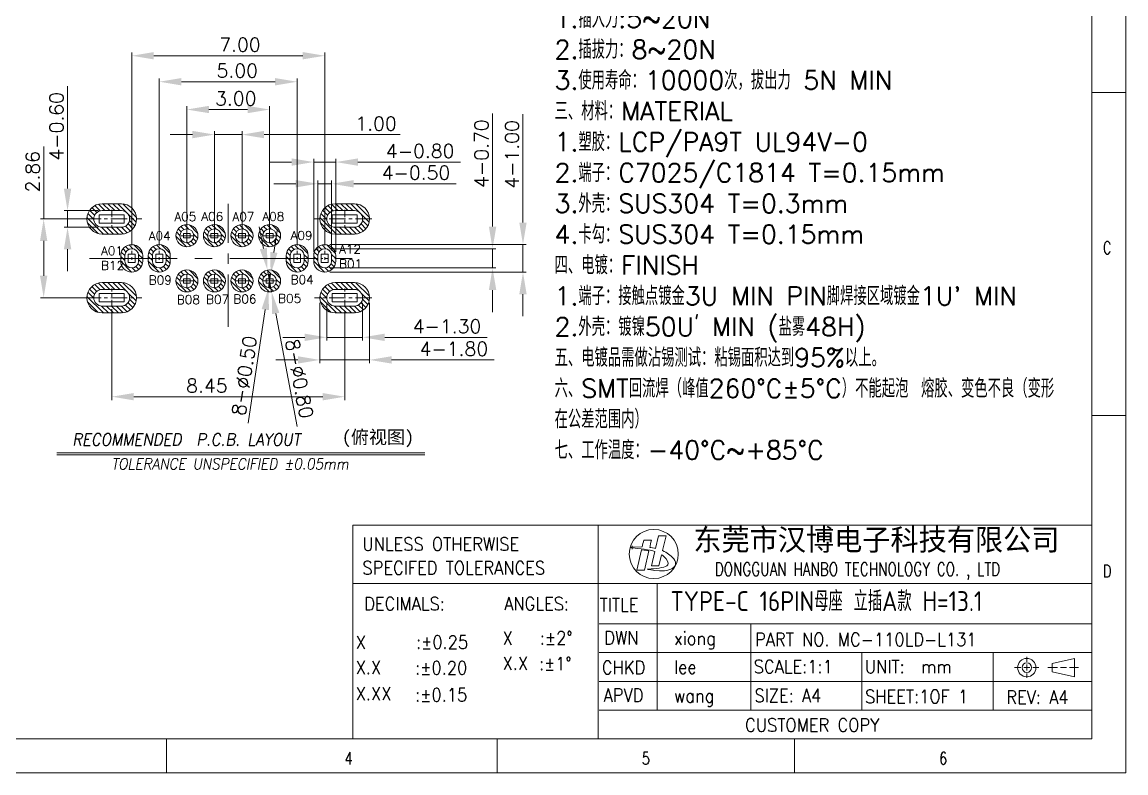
# Model space of a CAD drawing. Extents: x 2510 to 2656, y 708 to 759.
# Drawn here: x 2539.87 to 2579.91, y 709.3 to 736.54 of the extents above; entities that cross this region are included whole.
import ezdxf
from ezdxf.enums import TextEntityAlignment as Align

# ---------------------------------------------------------------- set-up
doc = ezdxf.new("R2010")
doc.units = 0
doc.header["$MEASUREMENT"] = 0
doc.linetypes.add('ACAD_ISO02W100', pattern=[15, 12, -3])
doc.linetypes.add('CENTER', pattern=[50.8, 31.75, -6.35, 6.35, -6.35])
doc.layers.get('0').update_dxf_attribs({"linetype": 'CONTINUOUS', "lineweight": 20})
doc.layers.get('Defpoints').update_dxf_attribs({"linetype": 'CONTINUOUS'})
for name, color, linetype, lineweight in [('DIM', 3, 'CONTINUOUS', 9), ('HANBO', 7, 'CONTINUOUS', 9), ('NOTE', 82, 'CONTINUOUS', 18), ('screw', 33, 'CONTINUOUS', 13)]:
    doc.layers.add(name, color=color, linetype=linetype, lineweight=lineweight)
doc.styles.add('3.5号字', font='gbenor.shx', dxfattribs={"height": 3.5, "bigfont": 'gbcbig.shx'})
doc.styles.add('ROMANS', font='ROMANS.SHX', dxfattribs={"bigfont": 'gbcbig.shx'})
doc.styles.get("Standard").update_dxf_attribs({"font": 'simplex.shx', "bigfont": 'gbcbig.shx'})
doc.styles.add('样式 1', font='gbenor.shx', dxfattribs={"height": 1.2, "bigfont": 'gbcbig.shx'})
doc.dimstyles.new('汉博电子', dxfattribs={"dimtxt": 0.5, "dimasz": 0.8, "dimexe": 0.12, "dimexo": 0.19, "dimgap": 0.15, "dimtad": 1, "dimzin": 1, "dimdsep": 46, "dimtxsty": 'ROMANS', "dimcen": 2.13, "dimclrd": 3, "dimclre": 3, "dimclrt": 2, "dimazin": 2, "dimtfac": 1, "dimtmove": 0, "dimatfit": 3, "dimfxl": 1, "dimlwd": 13, "dimlwe": 13, "dimarcsym": 0})

# ---------------------------------------------------------------- blocks, each defined once
blk = doc.blocks.new('hanbo')
at = {"layer": 'HANBO'}
blk.add_ellipse((-2.076, 0.258), major_axis=(0, 1.277), ratio=1, dxfattribs=at)
at = {"layer": 'HANBO', "color": 7}
for points, knots in [([(-3.194, 0.688), (-3.194, 0.688), (-3.219, 0.622), (-3.219, 0.622), (-3.219, 0.622), (-3.219, 0.622), (-3.292, 0.603), (-3.292, 0.603), (-3.292, 0.603), (-3.292, 0.603), (-3.224, 0.573), (-3.224, 0.573), (-3.224, 0.573), (-3.224, 0.573), (-3.207, 0.502), (-3.207, 0.502), (-3.207, 0.502), (-3.207, 0.502), (-3.179, 0.571), (-3.179, 0.571), (-3.179, 0.571), (-3.179, 0.571), (-3.146, 0.58), (-3.146, 0.58), (-3.146, 0.58), (-2.9, 0.551), (-2.236, 0.485), (-2.026, 0.388), (-2.026, 0.388), (-2.026, 0.388), (-2.198, -0.362), (-2.198, -0.362), (-2.198, -0.362), (-2.198, -0.362), (-1.803, -0.362), (-1.803, -0.362), (-1.803, -0.362), (-1.803, -0.362), (-1.666, 0.218), (-1.666, 0.218), (-1.666, 0.218), (-1.666, 0.218), (-1.423, 0.048), (-1.354, -0.114), (-1.354, -0.114), (-1.285, -0.277), (-1.377, -0.349), (-1.465, -0.39), (-1.465, -0.39), (-1.657, -0.485), (-2.207, -0.521), (-2.417, -0.528), (-2.417, -0.528), (-2.417, -0.528), (-2.141, -0.62), (-1.774, -0.625), (-1.774, -0.625), (-1.407, -0.63), (-1.101, -0.543), (-0.999, -0.398), (-0.999, -0.398), (-0.897, -0.254), (-0.952, -0.084), (-1.037, 0.011), (-1.037, 0.011), (-1.194, 0.188), (-1.397, 0.34), (-1.615, 0.434), (-1.615, 0.434), (-1.615, 0.434), (-1.438, 1.196), (-1.438, 1.196), (-1.438, 1.196), (-1.438, 1.196), (-1.834, 1.196), (-1.834, 1.196), (-1.834, 1.196), (-1.834, 1.196), (-1.985, 0.553), (-1.985, 0.553), (-1.985, 0.553), (-1.985, 0.553), (-2.278, 0.601), (-2.286, 0.602), (-2.286, 0.602), (-2.283, 0.625), (-2.196, 0.983), (-2.196, 0.983), (-2.196, 0.983), (-2.196, 0.983), (-2.591, 0.983), (-2.591, 0.983), (-2.591, 0.983), (-2.62, 0.866), (-2.653, 0.735), (-2.679, 0.625), (-2.679, 0.625), (-2.679, 0.625), (-3.155, 0.61), (-3.155, 0.61), (-3.155, 0.61), (-3.155, 0.61), (-3.176, 0.616), (-3.176, 0.616), (-3.176, 0.616), (-3.176, 0.616), (-3.194, 0.688), (-3.194, 0.688)], [0, 0, 0, 0, 0.035714, 0.035714, 0.035714, 0.035714, 0.071429, 0.071429, 0.071429, 0.071429, 0.107143, 0.107143, 0.107143, 0.107143, 0.142857, 0.142857, 0.142857, 0.142857, 0.178571, 0.178571, 0.178571, 0.178571, 0.214286, 0.214286, 0.214286, 0.214286, 0.25, 0.25, 0.25, 0.25, 0.285714, 0.285714, 0.285714, 0.285714, 0.321429, 0.321429, 0.321429, 0.321429, 0.357143, 0.357143, 0.357143, 0.357143, 0.392857, 0.392857, 0.392857, 0.392857, 0.428571, 0.428571, 0.428571, 0.428571, 0.464286, 0.464286, 0.464286, 0.464286, 0.5, 0.5, 0.5, 0.5, 0.535714, 0.535714, 0.535714, 0.535714, 0.571429, 0.571429, 0.571429, 0.571429, 0.607143, 0.607143, 0.607143, 0.607143, 0.642857, 0.642857, 0.642857, 0.642857, 0.678571, 0.678571, 0.678571, 0.678571, 0.714286, 0.714286, 0.714286, 0.714286, 0.75, 0.75, 0.75, 0.75, 0.785714, 0.785714, 0.785714, 0.785714, 0.821429, 0.821429, 0.821429, 0.821429, 0.857143, 0.857143, 0.857143, 0.857143, 0.892857, 0.892857, 0.892857, 0.892857, 0.928571, 0.928571, 0.928571, 0.928571, 1, 1, 1, 1]), ([(-2.71, 0.482), (-2.71, 0.482), (-2.96, -0.577), (-2.96, -0.577), (-2.96, -0.577), (-2.96, -0.577), (-2.562, -0.577), (-2.562, -0.577), (-2.562, -0.577), (-2.562, -0.577), (-2.328, 0.422), (-2.328, 0.422), (-2.328, 0.422), (-2.328, 0.422), (-2.551, 0.466), (-2.71, 0.482)], [0, 0, 0, 0, 0.2, 0.2, 0.2, 0.2, 0.4, 0.4, 0.4, 0.4, 0.6, 0.6, 0.6, 0.6, 1, 1, 1, 1])]:
    blk.add_open_spline(points, degree=3, knots=knots, dxfattribs=at)
blk = doc.blocks.new('*D122')
at = {"color": 3, "lineweight": 13, "transparency": 16777216}
for p, q in [((2540.658, 729.398), (2540.658, 732.022)), ((2542.336, 729.398), (2540.538, 729.398)), ((2540.658, 727.338), (2540.658, 728.598)), ((2542.336, 726.538), (2540.538, 726.538))]:
    blk.add_line(p, q, dxfattribs=at)
at = {"color": 3, "transparency": 16777216}
for points in [[(2540.524, 728.598), (2540.791, 728.598), (2540.658, 729.398)], [(2540.524, 727.338), (2540.791, 727.338), (2540.658, 726.538)]]:
    blk.add_solid(points, dxfattribs=at)
at = {"layer": 'Defpoints', "color": 0, "transparency": 16777216}
for p in [(2540.658, 729.398), (2542.526, 729.398), (2542.526, 726.538)]:
    blk.add_point(p, dxfattribs=at)
at = {"color": 2, "transparency": 16777216, "insert": (2540.258, 731.11), "char_height": 0.5, "attachment_point": 5, "rotation": 90, "style": 'ROMANS'}
blk.add_mtext('2.86', dxfattribs=at)
blk = doc.blocks.new('*D123')
at = {"color": 3, "lineweight": 13, "transparency": 16777216}
for p, q in [((2541.524, 730.498), (2541.524, 734.218)), ((2542.636, 729.698), (2541.404, 729.698)), ((2541.524, 729.098), (2541.524, 729.698)), ((2542.636, 729.098), (2541.404, 729.098)), ((2541.524, 728.298), (2541.524, 727.498))]:
    blk.add_line(p, q, dxfattribs=at)
at = {"color": 3, "transparency": 16777216}
for points in [[(2541.391, 730.498), (2541.658, 730.498), (2541.524, 729.698)], [(2541.391, 728.298), (2541.658, 728.298), (2541.524, 729.098)]]:
    blk.add_solid(points, dxfattribs=at)
at = {"layer": 'Defpoints', "color": 0, "transparency": 16777216}
for p in [(2541.524, 729.698), (2542.826, 729.698), (2542.826, 729.098)]:
    blk.add_point(p, dxfattribs=at)
at = {"color": 2, "transparency": 16777216, "insert": (2541.124, 732.758), "char_height": 0.5, "attachment_point": 5, "rotation": 90, "style": 'ROMANS'}
blk.add_mtext('4-0.60', dxfattribs=at)
blk = doc.blocks.new('*D124')
at = {"color": 3, "lineweight": 13, "transparency": 16777216}
for p, q in [((2543.126, 726.123), (2543.126, 722.828)), ((2551.576, 726.048), (2551.576, 722.828)), ((2550.776, 722.948), (2543.926, 722.948))]:
    blk.add_line(p, q, dxfattribs=at)
at = {"color": 3, "transparency": 16777216}
for points in [[(2543.926, 723.081), (2543.926, 722.815), (2543.126, 722.948)], [(2550.776, 723.081), (2550.776, 722.815), (2551.576, 722.948)]]:
    blk.add_solid(points, dxfattribs=at)
at = {"layer": 'Defpoints', "color": 0, "transparency": 16777216}
for p in [(2543.126, 726.313), (2551.576, 726.238), (2543.126, 722.948)]:
    blk.add_point(p, dxfattribs=at)
at = {"color": 2, "transparency": 16777216, "insert": (2546.577, 723.348), "char_height": 0.5, "attachment_point": 5, "style": 'ROMANS'}
blk.add_mtext('8.45', dxfattribs=at)
blk = doc.blocks.new('*D125')
at = {"color": 3, "lineweight": 13, "transparency": 16777216}
for p, q in [((2550.926, 726.348), (2550.926, 724.982)), ((2552.226, 726.348), (2552.226, 724.982)), ((2550.126, 725.102), (2549.326, 725.102)), ((2550.926, 725.102), (2552.226, 725.102)), ((2553.026, 725.102), (2556.745, 725.102))]:
    blk.add_line(p, q, dxfattribs=at)
at = {"color": 3, "transparency": 16777216}
for points in [[(2550.126, 725.235), (2550.126, 724.969), (2550.926, 725.102)], [(2553.026, 725.235), (2553.026, 724.969), (2552.226, 725.102)]]:
    blk.add_solid(points, dxfattribs=at)
at = {"layer": 'Defpoints', "color": 0, "transparency": 16777216}
for p in [(2550.926, 726.538), (2552.226, 726.538), (2552.226, 725.102)]:
    blk.add_point(p, dxfattribs=at)
at = {"color": 2, "transparency": 16777216, "insert": (2555.285, 725.502), "char_height": 0.5, "attachment_point": 5, "style": 'ROMANS'}
blk.add_mtext('4-1.30', dxfattribs=at)
blk = doc.blocks.new('*D126')
at = {"color": 3, "lineweight": 13, "transparency": 16777216}
for p, q in [((2543.851, 728.433), (2543.851, 735.439)), ((2550.851, 728.433), (2550.851, 735.439)), ((2550.051, 735.319), (2544.651, 735.319))]:
    blk.add_line(p, q, dxfattribs=at)
at = {"color": 3, "transparency": 16777216}
for points in [[(2544.651, 735.452), (2544.651, 735.186), (2543.851, 735.319)], [(2550.051, 735.452), (2550.051, 735.186), (2550.851, 735.319)]]:
    blk.add_solid(points, dxfattribs=at)
at = {"layer": 'Defpoints', "color": 0, "transparency": 16777216}
for p in [(2543.851, 735.319), (2543.851, 728.243), (2550.851, 728.243)]:
    blk.add_point(p, dxfattribs=at)
at = {"color": 2, "transparency": 16777216, "insert": (2547.776, 735.719), "char_height": 0.5, "attachment_point": 5, "style": 'ROMANS'}
blk.add_mtext('7.00', dxfattribs=at)
blk = doc.blocks.new('*D127')
at = {"color": 3, "lineweight": 13, "transparency": 16777216}
for p, q in [((2544.851, 728.433), (2544.851, 734.496)), ((2549.051, 734.376), (2545.651, 734.376)), ((2549.851, 728.433), (2549.851, 734.496))]:
    blk.add_line(p, q, dxfattribs=at)
at = {"color": 3, "transparency": 16777216}
for points in [[(2545.651, 734.509), (2545.651, 734.243), (2544.851, 734.376)], [(2549.051, 734.509), (2549.051, 734.243), (2549.851, 734.376)]]:
    blk.add_solid(points, dxfattribs=at)
at = {"layer": 'Defpoints', "color": 0, "transparency": 16777216}
for p in [(2544.851, 734.376), (2544.851, 728.243), (2549.851, 728.243)]:
    blk.add_point(p, dxfattribs=at)
at = {"color": 2, "transparency": 16777216, "insert": (2547.679, 734.776), "char_height": 0.5, "attachment_point": 5, "style": 'ROMANS'}
blk.add_mtext('5.00', dxfattribs=at)
blk = doc.blocks.new('*D135')
at = {"color": 3, "lineweight": 13, "transparency": 16777216}
for p, q in [((2545.851, 728.98), (2545.851, 733.488)), ((2548.051, 733.368), (2546.651, 733.368)), ((2548.851, 728.98), (2548.851, 733.488))]:
    blk.add_line(p, q, dxfattribs=at)
at = {"color": 3, "transparency": 16777216}
for points in [[(2546.651, 733.501), (2546.651, 733.235), (2545.851, 733.368)], [(2548.051, 733.501), (2548.051, 733.235), (2548.851, 733.368)]]:
    blk.add_solid(points, dxfattribs=at)
at = {"layer": 'Defpoints', "color": 0, "transparency": 16777216}
for p in [(2545.851, 733.368), (2545.851, 728.79), (2548.851, 728.79)]:
    blk.add_point(p, dxfattribs=at)
at = {"color": 2, "transparency": 16777216, "insert": (2547.625, 733.768), "char_height": 0.5, "attachment_point": 5, "style": 'ROMANS'}
blk.add_mtext('3.00', dxfattribs=at)
blk = doc.blocks.new('*D128')
at = {"color": 3, "lineweight": 13, "transparency": 16777216}
for p, q in [((2546.851, 728.98), (2546.851, 732.578)), ((2547.851, 728.98), (2547.851, 732.578)), ((2546.051, 732.458), (2545.251, 732.458)), ((2546.851, 732.458), (2547.851, 732.458)), ((2548.651, 732.458), (2553.587, 732.458))]:
    blk.add_line(p, q, dxfattribs=at)
at = {"color": 3, "transparency": 16777216}
for points in [[(2546.051, 732.592), (2546.051, 732.325), (2546.851, 732.458)], [(2548.651, 732.592), (2548.651, 732.325), (2547.851, 732.458)]]:
    blk.add_solid(points, dxfattribs=at)
at = {"layer": 'Defpoints', "color": 0, "transparency": 16777216}
for p in [(2546.851, 732.458), (2546.851, 728.79), (2547.851, 728.79)]:
    blk.add_point(p, dxfattribs=at)
at = {"color": 2, "transparency": 16777216, "insert": (2552.711, 732.858), "char_height": 0.5, "attachment_point": 5, "style": 'ROMANS'}
blk.add_mtext('1.00', dxfattribs=at)
blk = doc.blocks.new('*D121')
at = {"color": 3, "lineweight": 13, "transparency": 16777216}
for p, q in [((2549.651, 731.461), (2548.851, 731.461)), ((2550.451, 728.208), (2550.451, 731.581)), ((2550.451, 731.461), (2551.251, 731.461)), ((2551.251, 728.208), (2551.251, 731.581)), ((2552.051, 731.461), (2555.77, 731.461))]:
    blk.add_line(p, q, dxfattribs=at)
at = {"color": 3, "transparency": 16777216}
for points in [[(2549.651, 731.594), (2549.651, 731.328), (2550.451, 731.461)], [(2552.051, 731.594), (2552.051, 731.328), (2551.251, 731.461)]]:
    blk.add_solid(points, dxfattribs=at)
at = {"layer": 'Defpoints', "color": 0, "transparency": 16777216}
for p in [(2550.451, 731.461), (2550.451, 728.018), (2551.251, 728.018)]:
    blk.add_point(p, dxfattribs=at)
at = {"color": 2, "transparency": 16777216, "insert": (2554.31, 731.861), "char_height": 0.5, "attachment_point": 5, "style": 'ROMANS'}
blk.add_mtext('4-0.80', dxfattribs=at)
blk = doc.blocks.new('*D129')
at = {"color": 3, "lineweight": 13, "transparency": 16777216}
for p, q in [((2549.007, 728.185), (2549.126, 728.976)), ((2548.888, 727.394), (2548.814, 726.899)), ((2548.075, 721.983), (2548.695, 726.108))]:
    blk.add_line(p, q, dxfattribs=at)
at = {"color": 3, "transparency": 16777216}
for points in [[(2548.875, 728.205), (2549.139, 728.165), (2548.888, 727.394)], [(2548.563, 726.128), (2548.827, 726.088), (2548.814, 726.899)]]:
    blk.add_solid(points, dxfattribs=at)
at = {"layer": 'Defpoints', "color": 0, "transparency": 16777216}
for p in [(2548.888, 727.394), (2548.814, 726.899)]:
    blk.add_point(p, dxfattribs=at)
at = {"color": 2, "transparency": 16777216, "insert": (2547.93, 723.71), "char_height": 0.5, "attachment_point": 5, "rotation": 81.457, "style": 'ROMANS'}
blk.add_mtext('8-∅0.50', dxfattribs=at)
blk = doc.blocks.new('*D130')
at = {"color": 3, "lineweight": 13, "transparency": 16777216}
for p, q in [((2548.626, 728.325), (2548.477, 729.111)), ((2548.776, 727.54), (2548.926, 726.754)), ((2549.856, 721.87), (2549.075, 725.968))]:
    blk.add_line(p, q, dxfattribs=at)
at = {"color": 3, "transparency": 16777216}
for points in [[(2548.757, 728.35), (2548.495, 728.3), (2548.776, 727.54)], [(2549.206, 725.993), (2548.944, 725.943), (2548.926, 726.754)]]:
    blk.add_solid(points, dxfattribs=at)
at = {"layer": 'Defpoints', "color": 0, "transparency": 16777216}
for p in [(2548.776, 727.54), (2548.926, 726.754)]:
    blk.add_point(p, dxfattribs=at)
at = {"color": 2, "transparency": 16777216, "insert": (2549.933, 723.601), "char_height": 0.5, "attachment_point": 5, "rotation": 280.7829, "style": 'ROMANS'}
blk.add_mtext('8-∅0.80', dxfattribs=at)
blk = doc.blocks.new('*D131')
at = {"color": 3, "lineweight": 13, "transparency": 16777216}
for p, q in [((2550.676, 726.348), (2550.676, 724.163)), ((2552.476, 726.348), (2552.476, 724.163)), ((2549.876, 724.283), (2549.076, 724.283)), ((2550.676, 724.283), (2552.476, 724.283)), ((2553.276, 724.283), (2556.995, 724.283))]:
    blk.add_line(p, q, dxfattribs=at)
at = {"color": 3, "transparency": 16777216}
for points in [[(2549.876, 724.416), (2549.876, 724.15), (2550.676, 724.283)], [(2553.276, 724.416), (2553.276, 724.15), (2552.476, 724.283)]]:
    blk.add_solid(points, dxfattribs=at)
at = {"layer": 'Defpoints', "color": 0, "transparency": 16777216}
for p in [(2550.676, 726.538), (2552.476, 726.538), (2552.476, 724.283)]:
    blk.add_point(p, dxfattribs=at)
at = {"color": 2, "transparency": 16777216, "insert": (2555.535, 724.683), "char_height": 0.5, "attachment_point": 5, "style": 'ROMANS'}
blk.add_mtext('4-1.80', dxfattribs=at)
blk = doc.blocks.new('*D132')
at = {"color": 3, "lineweight": 13, "transparency": 16777216}
for p, q in [((2549.801, 730.674), (2549.001, 730.674)), ((2550.601, 728.258), (2550.601, 730.794)), ((2550.601, 730.674), (2551.101, 730.674)), ((2551.101, 728.258), (2551.101, 730.794)), ((2551.901, 730.674), (2555.62, 730.674))]:
    blk.add_line(p, q, dxfattribs=at)
at = {"color": 3, "transparency": 16777216}
for points in [[(2549.801, 730.807), (2549.801, 730.541), (2550.601, 730.674)], [(2551.901, 730.807), (2551.901, 730.541), (2551.101, 730.674)]]:
    blk.add_solid(points, dxfattribs=at)
at = {"layer": 'Defpoints', "color": 0, "transparency": 16777216}
for p in [(2550.601, 730.674), (2550.601, 728.068), (2551.101, 728.068)]:
    blk.add_point(p, dxfattribs=at)
at = {"color": 2, "transparency": 16777216, "insert": (2554.16, 731.074), "char_height": 0.5, "attachment_point": 5, "style": 'ROMANS'}
blk.add_mtext('4-0.50', dxfattribs=at)
blk = doc.blocks.new('*D133')
at = {"color": 3, "lineweight": 13, "transparency": 16777216}
for p, q in [((2556.937, 729.118), (2556.937, 733.226)), ((2551.041, 728.318), (2557.057, 728.318)), ((2556.937, 727.618), (2556.937, 728.318)), ((2551.041, 727.618), (2557.057, 727.618)), ((2556.937, 726.818), (2556.937, 726.018))]:
    blk.add_line(p, q, dxfattribs=at)
at = {"color": 3, "transparency": 16777216}
for points in [[(2556.804, 729.118), (2557.071, 729.118), (2556.937, 728.318)], [(2556.804, 726.818), (2557.071, 726.818), (2556.937, 727.618)]]:
    blk.add_solid(points, dxfattribs=at)
at = {"layer": 'Defpoints', "color": 0, "transparency": 16777216}
for p in [(2550.851, 728.318), (2550.851, 727.618), (2556.937, 727.618)]:
    blk.add_point(p, dxfattribs=at)
at = {"color": 2, "transparency": 16777216, "insert": (2556.537, 731.767), "char_height": 0.5, "attachment_point": 5, "rotation": 90, "style": 'ROMANS'}
blk.add_mtext('4-0.70', dxfattribs=at)
blk = doc.blocks.new('*D134')
at = {"color": 3, "lineweight": 13, "transparency": 16777216}
for p, q in [((2558.04, 729.268), (2558.04, 733.199)), ((2551.041, 728.468), (2558.16, 728.468)), ((2558.04, 727.468), (2558.04, 728.468)), ((2551.041, 727.468), (2558.16, 727.468)), ((2558.04, 726.668), (2558.04, 725.868))]:
    blk.add_line(p, q, dxfattribs=at)
at = {"color": 3, "transparency": 16777216}
for points in [[(2557.906, 729.268), (2558.173, 729.268), (2558.04, 728.468)], [(2557.906, 726.668), (2558.173, 726.668), (2558.04, 727.468)]]:
    blk.add_solid(points, dxfattribs=at)
at = {"layer": 'Defpoints', "color": 0, "transparency": 16777216}
for p in [(2550.851, 728.468), (2550.851, 727.468), (2558.04, 727.468)]:
    blk.add_point(p, dxfattribs=at)
at = {"color": 2, "transparency": 16777216, "insert": (2557.64, 731.739), "char_height": 0.5, "attachment_point": 5, "rotation": 90, "style": 'ROMANS'}
blk.add_mtext('4-1.00', dxfattribs=at)

msp = doc.modelspace()

# ---------------------------------------------------------------- hatches: boundary and pattern name
h = msp.add_hatch()
h.set_pattern_fill('ANSI31', color=256, scale=0.04, angle=90, style=0)
h.set_pattern_definition([(135, (3916.97993, 822.79028), (-0.089802561, -0.089802561), [])])
edge = h.paths.add_edge_path(flags=16)
edge.add_line((2543.476, 729.098), (2542.776, 729.098))
edge.add_arc((2542.776, 729.398), 0.3, 90, 270, ccw=False)
edge.add_line((2542.776, 729.698), (2543.476, 729.698))
edge.add_arc((2543.476, 729.398), 0.3, -90, 90, ccw=False)
edge = h.paths.add_edge_path()
edge.add_line((2543.476, 728.848), (2542.776, 728.848))
edge.add_arc((2542.776, 729.398), 0.55, 90, 270, ccw=False)
edge.add_line((2542.776, 729.948), (2543.476, 729.948))
edge.add_arc((2543.476, 729.398), 0.55, -90, 90, ccw=False)
h = msp.add_hatch()
h.set_pattern_fill('ANSI31', color=256, scale=0.04, angle=90, style=0)
h.set_pattern_definition([(135, (3925.42993, 822.79028), (-0.089802561, -0.089802561), [])])
edge = h.paths.add_edge_path(flags=16)
edge.add_line((2551.926, 729.098), (2551.226, 729.098))
edge.add_arc((2551.226, 729.398), 0.3, 90, 270, ccw=False)
edge.add_line((2551.226, 729.698), (2551.926, 729.698))
edge.add_arc((2551.926, 729.398), 0.3, -90, 90, ccw=False)
edge = h.paths.add_edge_path()
edge.add_line((2551.926, 728.848), (2551.226, 728.848))
edge.add_arc((2551.226, 729.398), 0.55, 90, 270, ccw=False)
edge.add_line((2551.226, 729.948), (2551.926, 729.948))
edge.add_arc((2551.926, 729.398), 0.55, -90, 90, ccw=False)
h = msp.add_hatch()
h.set_pattern_fill('ANSI31', color=256, scale=0.04, angle=90, style=0)
h.set_pattern_definition([(135, (2516.63068, 192.73488), (-0.08980256, -0.08980256), [])])
edge = h.paths.add_edge_path()
edge.add_arc((2545.851, 728.79), 0.4, 90, 450)
edge = h.paths.add_edge_path(flags=16)
edge.add_arc((2545.851, 728.79), 0.25, 90, 450)
h = msp.add_hatch()
h.set_pattern_fill('ANSI31', color=256, scale=0.04, angle=90, style=0)
h.set_pattern_definition([(135, (2517.63068, 192.73488), (-0.08980256, -0.08980256), [])])
edge = h.paths.add_edge_path()
edge.add_arc((2546.851, 728.79), 0.4, 90, 450)
edge = h.paths.add_edge_path(flags=16)
edge.add_arc((2546.851, 728.79), 0.25, 90, 450)
h = msp.add_hatch()
h.set_pattern_fill('ANSI31', color=256, scale=0.04, angle=90, style=0)
h.set_pattern_definition([(135, (2518.63068, 192.73488), (-0.08980256, -0.08980256), [])])
edge = h.paths.add_edge_path()
edge.add_arc((2547.851, 728.79), 0.4, 90, 450)
edge = h.paths.add_edge_path(flags=16)
edge.add_arc((2547.851, 728.79), 0.25, 90, 450)
h = msp.add_hatch()
h.set_pattern_fill('ANSI31', color=256, scale=0.04, angle=90, style=0)
h.set_pattern_definition([(135, (2519.63068, 192.73488), (-0.08980256, -0.08980256), [])])
edge = h.paths.add_edge_path()
edge.add_arc((2548.851, 728.79), 0.4, 90, 450)
edge = h.paths.add_edge_path(flags=16)
edge.add_arc((2548.851, 728.79), 0.25, 90, 450)
h = msp.add_hatch()
h.set_pattern_fill('ANSI31', color=256, scale=0.04, angle=90, style=0)
h.set_pattern_definition([(135, (3979.53376, 891.87888), (-0.089802561, -0.089802561), [])])
edge = h.paths.add_edge_path(flags=16)
edge.add_line((2544.101, 728.068), (2544.101, 727.868))
edge.add_arc((2543.851, 727.868), 0.25, 180, 360, ccw=False)
edge.add_line((2543.601, 727.868), (2543.601, 728.068))
edge.add_arc((2543.851, 728.068), 0.25, 0, 180, ccw=False)
edge = h.paths.add_edge_path()
edge.add_arc((2543.851, 727.868), 0.4, 180, 360)
edge.add_line((2544.251, 727.868), (2544.251, 728.068))
edge.add_arc((2543.851, 728.068), 0.4, 0, 180)
edge.add_line((2543.451, 728.068), (2543.451, 727.868))
h = msp.add_hatch()
h.set_pattern_fill('ANSI31', color=256, scale=0.04, angle=90, style=0)
h.set_pattern_definition([(135, (3980.53376, 891.87888), (-0.089802561, -0.089802561), [])])
edge = h.paths.add_edge_path(flags=16)
edge.add_line((2545.101, 728.068), (2545.101, 727.868))
edge.add_arc((2544.851, 727.868), 0.25, 180, 360, ccw=False)
edge.add_line((2544.601, 727.868), (2544.601, 728.068))
edge.add_arc((2544.851, 728.068), 0.25, 0, 180, ccw=False)
edge = h.paths.add_edge_path()
edge.add_arc((2544.851, 727.868), 0.4, 180, 360)
edge.add_line((2545.251, 727.868), (2545.251, 728.068))
edge.add_arc((2544.851, 728.068), 0.4, 0, 180)
edge.add_line((2544.451, 728.068), (2544.451, 727.868))
h = msp.add_hatch()
h.set_pattern_fill('ANSI31', color=256, scale=0.04, angle=90, style=0)
h.set_pattern_definition([(135, (3985.53376, 891.87888), (-0.089802561, -0.089802561), [])])
edge = h.paths.add_edge_path(flags=16)
edge.add_line((2550.101, 728.068), (2550.101, 727.868))
edge.add_arc((2549.851, 727.868), 0.25, 180, 360, ccw=False)
edge.add_line((2549.601, 727.868), (2549.601, 728.068))
edge.add_arc((2549.851, 728.068), 0.25, 0, 180, ccw=False)
edge = h.paths.add_edge_path()
edge.add_arc((2549.851, 727.868), 0.4, 180, 360)
edge.add_line((2550.251, 727.868), (2550.251, 728.068))
edge.add_arc((2549.851, 728.068), 0.4, 0, 180)
edge.add_line((2549.451, 728.068), (2549.451, 727.868))
h = msp.add_hatch()
h.set_pattern_fill('ANSI31', color=256, scale=0.04, angle=90, style=0)
h.set_pattern_definition([(135, (3986.53376, 891.87888), (-0.089802561, -0.089802561), [])])
edge = h.paths.add_edge_path(flags=16)
edge.add_line((2551.101, 728.068), (2551.101, 727.868))
edge.add_arc((2550.851, 727.868), 0.25, 180, 360, ccw=False)
edge.add_line((2550.601, 727.868), (2550.601, 728.068))
edge.add_arc((2550.851, 728.068), 0.25, 0, 180, ccw=False)
edge = h.paths.add_edge_path()
edge.add_arc((2550.851, 727.868), 0.4, 180, 360)
edge.add_line((2551.251, 727.868), (2551.251, 728.068))
edge.add_arc((2550.851, 728.068), 0.4, 0, 180)
edge.add_line((2550.451, 728.068), (2550.451, 727.868))
h = msp.add_hatch()
h.set_pattern_fill('ANSI31', color=256, scale=0.04, angle=90, style=0)
h.set_pattern_definition([(135, (2516.63068, 191.0911), (-0.08980256, -0.08980256), [])])
edge = h.paths.add_edge_path()
edge.add_arc((2545.851, 727.147), 0.4, 90, 450)
edge = h.paths.add_edge_path(flags=16)
edge.add_arc((2545.851, 727.147), 0.25, 90, 450)
h = msp.add_hatch()
h.set_pattern_fill('ANSI31', color=256, scale=0.04, angle=90, style=0)
h.set_pattern_definition([(135, (2517.63068, 191.0911), (-0.08980256, -0.08980256), [])])
edge = h.paths.add_edge_path()
edge.add_arc((2546.851, 727.147), 0.4, 90, 450)
edge = h.paths.add_edge_path(flags=16)
edge.add_arc((2546.851, 727.147), 0.25, 90, 450)
h = msp.add_hatch()
h.set_pattern_fill('ANSI31', color=256, scale=0.04, angle=90, style=0)
h.set_pattern_definition([(135, (2518.63068, 191.0911), (-0.08980256, -0.08980256), [])])
edge = h.paths.add_edge_path()
edge.add_arc((2547.851, 727.147), 0.4, 90, 450)
edge = h.paths.add_edge_path(flags=16)
edge.add_arc((2547.851, 727.147), 0.25, 90, 450)
h = msp.add_hatch()
h.set_pattern_fill('ANSI31', color=256, scale=0.04, angle=90, style=0)
h.set_pattern_definition([(135, (2519.63068, 191.0911), (-0.08980256, -0.08980256), [])])
edge = h.paths.add_edge_path()
edge.add_arc((2548.851, 727.147), 0.4, 0, 360)
edge = h.paths.add_edge_path(flags=16)
edge.add_arc((2548.851, 727.147), 0.25, 0, 360)
h = msp.add_hatch()
h.set_pattern_fill('ANSI31', color=256, scale=0.04, angle=90, style=0)
h.set_pattern_definition([(135, (3916.97993, 819.93028), (-0.089802561, -0.089802561), [])])
edge = h.paths.add_edge_path(flags=16)
edge.add_line((2543.476, 726.238), (2542.776, 726.238))
edge.add_arc((2542.776, 726.538), 0.3, 90, 270, ccw=False)
edge.add_line((2542.776, 726.838), (2543.476, 726.838))
edge.add_arc((2543.476, 726.538), 0.3, -90, 90, ccw=False)
edge = h.paths.add_edge_path()
edge.add_line((2543.476, 725.988), (2542.776, 725.988))
edge.add_arc((2542.776, 726.538), 0.55, 90, 270, ccw=False)
edge.add_line((2542.776, 727.088), (2543.476, 727.088))
edge.add_arc((2543.476, 726.538), 0.55, -90, 90, ccw=False)
h = msp.add_hatch()
h.set_pattern_fill('ANSI31', color=256, scale=0.04, angle=90, style=0)
h.set_pattern_definition([(135, (3925.42993, 819.93028), (-0.089802561, -0.089802561), [])])
edge = h.paths.add_edge_path(flags=16)
edge.add_line((2551.926, 726.238), (2551.226, 726.238))
edge.add_arc((2551.226, 726.538), 0.3, 90, 270, ccw=False)
edge.add_line((2551.226, 726.838), (2551.926, 726.838))
edge.add_arc((2551.926, 726.538), 0.3, -90, 90, ccw=False)
edge = h.paths.add_edge_path()
edge.add_line((2551.926, 725.988), (2551.226, 725.988))
edge.add_arc((2551.226, 726.538), 0.55, 90, 270, ccw=False)
edge.add_line((2551.226, 727.088), (2551.926, 727.088))
edge.add_arc((2551.926, 726.538), 0.55, -90, 90, ccw=False)

# ---------------------------------------------------------------- linework, layer by layer
for p, q in [((2542.776, 729.948), (2543.476, 729.948)), ((2551.926, 729.948), (2551.226, 729.948)), ((2542.776, 729.698), (2543.476, 729.698)), ((2551.926, 729.698), (2551.226, 729.698)), ((2542.776, 729.098), (2543.476, 729.098)), ((2551.926, 729.098), (2551.226, 729.098)), ((2542.776, 728.848), (2543.476, 728.848)), ((2551.926, 728.848), (2551.226, 728.848)), ((2543.451, 728.068), (2543.451, 727.868)), ((2543.601, 728.068), (2543.601, 727.868)), ((2544.101, 728.068), (2544.101, 727.868)), ((2544.251, 728.068), (2544.251, 727.868)), ((2544.451, 728.068), (2544.451, 727.868)), ((2544.601, 728.068), (2544.601, 727.868)), ((2545.101, 728.068), (2545.101, 727.868)), ((2545.251, 728.068), (2545.251, 727.868)), ((2549.451, 728.068), (2549.451, 727.868)), ((2549.601, 728.068), (2549.601, 727.868)), ((2550.101, 728.068), (2550.101, 727.868)), ((2550.251, 728.068), (2550.251, 727.868)), ((2550.451, 728.068), (2550.451, 727.868)), ((2550.601, 728.068), (2550.601, 727.868)), ((2551.101, 728.068), (2551.101, 727.868)), ((2551.251, 728.068), (2551.251, 727.868)), ((2542.776, 727.088), (2543.476, 727.088)), ((2551.926, 727.088), (2551.226, 727.088)), ((2542.776, 726.838), (2543.476, 726.838)), ((2551.926, 726.838), (2551.226, 726.838)), ((2542.776, 726.238), (2543.476, 726.238)), ((2551.926, 726.238), (2551.226, 726.238)), ((2542.776, 725.988), (2543.476, 725.988)), ((2551.926, 725.988), (2551.226, 725.988))]:
    msp.add_line(p, q)
at = {"color": 240, "linetype": 'CENTER', "ltscale": 0.018659}
for p, q in [((2542.145, 729.398), (2544.223, 729.398)), ((2552.557, 729.398), (2550.479, 729.398)), ((2552.557, 726.538), (2550.479, 726.538))]:
    msp.add_line(p, q, dxfattribs=at)
at = {"color": 3}
for p, q in [((2542.676, 729.248), (2542.676, 729.548)), ((2542.676, 729.548), (2543.576, 729.548)), ((2543.576, 729.548), (2543.576, 729.248)), ((2551.126, 729.248), (2551.126, 729.548)), ((2551.126, 729.548), (2552.026, 729.548)), ((2552.026, 729.548), (2552.026, 729.248)), ((2543.576, 729.248), (2542.676, 729.248)), ((2552.026, 729.248), (2551.126, 729.248)), ((2545.726, 728.715), (2545.726, 728.865)), ((2545.726, 728.865), (2545.976, 728.865)), ((2545.976, 728.715), (2545.726, 728.715)), ((2545.976, 728.865), (2545.976, 728.715)), ((2546.726, 728.715), (2546.726, 728.865)), ((2546.726, 728.865), (2546.976, 728.865)), ((2546.976, 728.715), (2546.726, 728.715)), ((2546.976, 728.865), (2546.976, 728.715)), ((2547.726, 728.715), (2547.726, 728.865)), ((2547.726, 728.865), (2547.976, 728.865)), ((2547.976, 728.715), (2547.726, 728.715)), ((2547.976, 728.865), (2547.976, 728.715)), ((2548.726, 728.715), (2548.726, 728.865)), ((2548.726, 728.865), (2548.976, 728.865)), ((2548.976, 728.715), (2548.726, 728.715)), ((2548.976, 728.865), (2548.976, 728.715)), ((2543.726, 727.968), (2543.726, 728.118)), ((2543.726, 728.118), (2543.851, 728.118)), ((2543.726, 727.818), (2543.726, 727.968)), ((2543.726, 727.818), (2543.851, 727.818)), ((2543.851, 728.118), (2543.976, 728.118)), ((2543.851, 727.818), (2543.976, 727.818)), ((2543.976, 728.118), (2543.976, 727.968)), ((2543.976, 727.968), (2543.976, 727.818)), ((2544.726, 727.968), (2544.726, 728.118)), ((2544.726, 728.118), (2544.851, 728.118)), ((2544.726, 727.818), (2544.726, 727.968)), ((2544.726, 727.818), (2544.851, 727.818)), ((2544.851, 728.118), (2544.976, 728.118)), ((2544.851, 727.818), (2544.976, 727.818)), ((2544.976, 728.118), (2544.976, 727.968)), ((2544.976, 727.968), (2544.976, 727.818)), ((2549.726, 727.968), (2549.726, 728.118)), ((2549.726, 728.118), (2549.851, 728.118)), ((2549.726, 727.818), (2549.726, 727.968)), ((2549.726, 727.818), (2549.851, 727.818)), ((2549.851, 728.118), (2549.976, 728.118)), ((2549.851, 727.818), (2549.976, 727.818)), ((2549.976, 728.118), (2549.976, 727.968)), ((2549.976, 727.968), (2549.976, 727.818)), ((2550.726, 727.968), (2550.726, 728.118)), ((2550.726, 728.118), (2550.851, 728.118)), ((2550.726, 727.818), (2550.726, 727.968)), ((2550.726, 727.818), (2550.851, 727.818)), ((2550.851, 728.118), (2550.976, 728.118)), ((2550.851, 727.818), (2550.976, 727.818)), ((2550.976, 728.118), (2550.976, 727.968)), ((2550.976, 727.968), (2550.976, 727.818)), ((2545.726, 727.072), (2545.726, 727.222)), ((2545.726, 727.222), (2545.976, 727.222)), ((2545.976, 727.072), (2545.726, 727.072)), ((2545.976, 727.222), (2545.976, 727.072)), ((2546.726, 727.072), (2546.726, 727.222)), ((2546.726, 727.222), (2546.976, 727.222)), ((2546.976, 727.072), (2546.726, 727.072)), ((2546.976, 727.222), (2546.976, 727.072)), ((2547.726, 727.072), (2547.726, 727.222)), ((2547.726, 727.222), (2547.976, 727.222)), ((2547.976, 727.072), (2547.726, 727.072)), ((2547.976, 727.222), (2547.976, 727.072)), ((2548.726, 727.072), (2548.726, 727.222)), ((2548.726, 727.222), (2548.976, 727.222)), ((2548.976, 727.072), (2548.726, 727.072)), ((2548.976, 727.222), (2548.976, 727.072)), ((2542.676, 726.388), (2542.676, 726.688)), ((2542.676, 726.688), (2543.576, 726.688)), ((2543.576, 726.688), (2543.576, 726.388)), ((2551.126, 726.388), (2551.126, 726.688)), ((2551.126, 726.688), (2552.026, 726.688)), ((2552.026, 726.688), (2552.026, 726.388)), ((2543.576, 726.388), (2542.676, 726.388)), ((2552.026, 726.388), (2551.126, 726.388))]:
    msp.add_line(p, q, dxfattribs=at)
at = {"color": 240, "linetype": 'CENTER', "ltscale": 0.00821}
for p, q in [((2543.126, 729.728), (2543.126, 729.068)), ((2551.576, 729.728), (2551.576, 729.068)), ((2551.576, 726.208), (2551.576, 726.868))]:
    msp.add_line(p, q, dxfattribs=at)
at = {"color": 240, "linetype": 'CENTER', "ltscale": 0.015549}
for p, q in [((2545.851, 728.515), (2545.851, 729.065)), ((2546.851, 728.515), (2546.851, 729.065)), ((2547.851, 728.515), (2547.851, 729.065)), ((2548.851, 728.515), (2548.851, 729.065)), ((2546.126, 728.79), (2545.576, 728.79)), ((2547.126, 728.79), (2546.576, 728.79)), ((2548.126, 728.79), (2547.576, 728.79)), ((2549.126, 728.79), (2548.576, 728.79)), ((2545.851, 726.872), (2545.851, 727.422)), ((2546.851, 726.872), (2546.851, 727.422)), ((2547.851, 726.872), (2547.851, 727.422)), ((2548.851, 726.872), (2548.851, 727.422)), ((2546.126, 727.147), (2545.576, 727.147)), ((2547.126, 727.147), (2546.576, 727.147)), ((2548.126, 727.147), (2547.576, 727.147)), ((2549.126, 727.147), (2548.576, 727.147))]:
    msp.add_line(p, q, dxfattribs=at)
at = {"color": 240, "linetype": 'CENTER', "ltscale": 0.004}
for p, q in [((2543.851, 728.243), (2543.851, 727.818)), ((2544.851, 728.243), (2544.851, 727.818)), ((2549.851, 728.243), (2549.851, 727.818)), ((2550.851, 728.243), (2550.851, 727.818))]:
    msp.add_line(p, q, dxfattribs=at)
at = {"color": 1, "linetype": 'CENTER', "ltscale": 0.003}
for p, q in [((2543.976, 727.968), (2543.726, 727.968)), ((2544.976, 727.968), (2544.726, 727.968)), ((2549.976, 727.968), (2549.726, 727.968)), ((2550.976, 727.968), (2550.726, 727.968))]:
    msp.add_line(p, q, dxfattribs=at)
at = {"color": 1, "linetype": 'CENTER', "ltscale": 0.00821}
msp.add_line((2543.126, 726.208), (2543.126, 726.868), dxfattribs=at)
at = {"color": 1, "linetype": 'CENTER', "ltscale": 0.018659}
msp.add_line((2542.145, 726.538), (2544.223, 726.538), dxfattribs=at)
for centre in [(2545.851, 728.79), (2546.851, 728.79), (2547.851, 728.79), (2548.851, 728.79), (2545.851, 727.147), (2546.851, 727.147), (2547.851, 727.147), (2548.851, 727.147)]:
    msp.add_circle(centre, 0.4)
at = {"color": 7, "linetype": 'Continuous'}
for centre in [(2545.851, 728.79), (2546.851, 728.79), (2547.851, 728.79), (2548.851, 728.79), (2545.851, 727.147), (2546.851, 727.147), (2547.851, 727.147), (2548.851, 727.147)]:
    msp.add_circle(centre, 0.25, dxfattribs=at)
for centre, radius, start, end in [((2542.776, 729.398), 0.55, 90, 270), ((2543.476, 729.398), 0.55, 270, 90), ((2551.226, 729.398), 0.55, 90, 270), ((2551.926, 729.398), 0.55, 270, 90), ((2542.776, 729.398), 0.3, 90, 270), ((2543.476, 729.398), 0.3, 270, 90), ((2551.226, 729.398), 0.3, 90, 270), ((2551.926, 729.398), 0.3, 270, 90), ((2543.851, 728.068), 0.4, 0, 180), ((2543.851, 728.068), 0.25, 0, 180), ((2544.851, 728.068), 0.4, 0, 180), ((2544.851, 728.068), 0.25, 0, 180), ((2549.851, 728.068), 0.4, 0, 180), ((2549.851, 728.068), 0.25, 0, 180), ((2550.851, 728.068), 0.4, 0, 180), ((2550.851, 728.068), 0.25, 0, 180), ((2543.851, 727.868), 0.4, 180, 360), ((2543.851, 727.868), 0.25, 180, 360), ((2544.851, 727.868), 0.4, 180, 360), ((2544.851, 727.868), 0.25, 180, 360), ((2549.851, 727.868), 0.4, 180, 360), ((2549.851, 727.868), 0.25, 180, 360), ((2550.851, 727.868), 0.4, 180, 360), ((2550.851, 727.868), 0.25, 180, 360), ((2542.776, 726.538), 0.55, 90, 270), ((2543.476, 726.538), 0.55, 270, 90), ((2551.226, 726.538), 0.55, 90, 270), ((2551.926, 726.538), 0.55, 270, 90), ((2542.776, 726.538), 0.3, 90, 270), ((2543.476, 726.538), 0.3, 270, 90), ((2551.226, 726.538), 0.3, 90, 270), ((2551.926, 726.538), 0.3, 270, 90)]:
    msp.add_arc(centre, radius, start, end)
at = {"layer": 'DIM'}
for p, q in [((2541.133, 720.915), (2554.48, 720.915)), ((2541.133, 720.837), (2554.48, 720.837))]:
    msp.add_line(p, q, dxfattribs=at)
at = {"layer": 'HANBO'}
for p, q in [((2578.671, 733.989), (2579.905, 733.989)), ((2578.671, 722.261), (2579.905, 722.261)), ((2551.869, 718.284), (2578.673, 718.284)), ((2562.911, 711.577), (2562.911, 716.176)), ((2560.803, 714.71), (2578.671, 714.71)), ((2566.301, 711.577), (2566.301, 714.71)), ((2560.803, 713.666), (2578.671, 713.666)), ((2570.333, 713.666), (2570.333, 711.577)), ((2575.087, 713.666), (2575.087, 711.577)), ((2576.311, 713.334), (2576.311, 713.509)), ((2577.226, 713.274), (2578.046, 713.453)), ((2578.046, 713.453), (2578.046, 712.787)), ((2576.097, 713.12), (2575.87, 713.12)), ((2576.204, 713.12), (2576.417, 713.12)), ((2576.311, 713.013), (2576.311, 713.227)), ((2576.524, 713.12), (2576.751, 713.12)), ((2577.427, 713.12), (2577.073, 713.12)), ((2577.226, 713.274), (2577.226, 712.968)), ((2577.226, 712.968), (2578.046, 712.787)), ((2577.534, 713.12), (2577.748, 713.12)), ((2577.855, 713.12), (2578.18, 713.12)), ((2560.803, 712.621), (2578.671, 712.621)), ((2576.311, 712.906), (2576.311, 712.747)), ((2560.803, 711.577), (2578.671, 711.577)), ((2545.109, 710.532), (2545.109, 709.298)), ((2557.107, 710.532), (2557.107, 709.298)), ((2567.889, 710.532), (2567.889, 709.298))]:
    msp.add_line(p, q, dxfattribs=at)
at = {"layer": 'HANBO', "color": 7, "linetype": 'Continuous'}
for p, q in [((2551.869, 718.284), (2551.869, 710.532)), ((2560.764, 710.532), (2560.764, 718.284)), ((2551.869, 716.176), (2578.671, 716.176))]:
    msp.add_line(p, q, dxfattribs=at)
at = {"layer": 'HANBO', "linetype": 'Continuous', "lineweight": 0}
for points in [[(2510.313, 758.681), (2579.905, 758.681), (2579.905, 709.298), (2510.313, 709.298)], [(2511.548, 757.446), (2578.671, 757.446), (2578.673, 710.532), (2511.548, 710.532)]]:
    msp.add_lwpolyline(points, close=True, dxfattribs=at)
at = {"layer": 'HANBO'}
for radius in [0.333, 0.174]:
    msp.add_circle((2576.311, 713.12), radius, dxfattribs=at)
at = {"layer": 'screw', "color": 240, "linetype": 'CENTER', "ltscale": 0.06}
msp.add_line((2547.351, 725.478), (2547.351, 729.946), dxfattribs=at)
at = {"layer": 'screw', "color": 240, "linetype": 'CENTER', "ltscale": 0.1}
msp.add_line((2542.325, 727.968), (2552.015, 727.968), dxfattribs=at)

# ---------------------------------------------------------------- block references
at = {"layer": 'HANBO', "xscale": 0.6969600000000001, "yscale": 0.6969600000000001, "zscale": 0.6969600000000001}
msp.add_blockref('hanbo', (2564.229, 717.061), dxfattribs=at)

# ---------------------------------------------------------------- texts
at = {"color": 2, "oblique": 10, "width": 0.9}
for s, height, p in [('RECOMMENDED  P.C.B. LAYOUT ', 0.44, (2541.694, 721.173)), ('TOLERANCE UNSPECIFIED %%p0.05mm ', 0.4, (2543.113, 720.309))]:
    msp.add_text(s, height=height, dxfattribs=at).set_placement(p)
at = {"color": 2, "char_height": 0.32}
for s, insert, attachment_point in [('\\A1; A05', (2545.178, 729.642), 1), ('\\A1; A06', (2546.154, 729.647), 1), ('\\A1; A07', (2547.285, 729.638), 1), ('\\A1; A08', (2548.371, 729.647), 1), ('\\A1;A09\\P\\P\\PB04', (2549.613, 727.036), 7), ('\\A1;A04\\P\\P\\PB09', (2544.468, 727.022), 7), ('\\A1;A01\\PB12', (2542.739, 727.55), 7), ('\\A1;A12\\PB01', (2551.371, 727.61), 7), ('\\A1;B08', (2545.487, 726.63), 1), ('\\A1; B07', (2546.327, 726.639), 1), ('\\A1;B06', (2547.537, 726.653), 1), ('\\A1;B05', (2549.16, 726.674), 1)]:
    msp.add_mtext(s, dxfattribs=dict(at, insert=insert, attachment_point=attachment_point))
at = {"layer": 'HANBO', "style": 'ROMANS', "width": 0.75}
for s, p in [('C', (2579.224, 728.125)), ('D', (2579.224, 716.396)), ('4', (2551.716, 709.601)), ('5', (2562.498, 709.601)), ('6', (2573.28, 709.601))]:
    msp.add_text(s, height=0.453, dxfattribs=at).set_placement(p, align=Align.CENTER)
at = {"layer": 'HANBO', "color": 7, "style": '3.5号字', "width": 1.6}
msp.add_text('东莞市汉博电子科技有限公司', height=0.8863, dxfattribs=at).set_placement((2564.219, 717.286))
at = {"layer": 'HANBO', "style": 'ROMANS'}
for s, height, width, p in [('UNLESS OTHERWISE  ', 0.47986, 0.9, (2552.218, 717.363)), ('SPECIFED TOLERANCES', 0.47986, 0.9, (2552.218, 716.499)), ('DONGGUAN HANBO TECHNOLOGY CO. , LTD', 0.47986, 0.75, (2564.993, 716.453)), ('DECIMALS:', 0.4799, 0.9, (2552.283, 715.198)), ('ANGLES:', 0.4799, 0.9, (2557.358, 715.198)), ('TITLE', 0.4799, 0.9, (2560.82, 715.154)), ('X        ', 0.4799, 0.9, (2551.972, 713.797)), (':%%P0.25', 0.4799, 0.9, (2554.161, 713.802)), ('X        ', 0.4799, 0.9, (2557.299, 713.951)), (':%%P2%%d', 0.4799, 0.9, (2558.65, 713.956)), ('DWN', 0.4799, 0.9, (2560.988, 713.957)), ('xiong', 0.4799, 0.9, (2563.518, 713.943)), ('PART NO. MC-110LD-L131', 0.47986, 0.9, (2566.457, 713.9)), ('X.X        ', 0.47986, 0.9, (2551.972, 712.881)), (':%%P0.20', 0.4799, 0.9, (2554.13, 712.869)), ('X.X        ', 0.47986, 0.9, (2557.299, 713.036)), (':%%P1%%d', 0.4799, 0.9, (2558.62, 713.023)), ('CHKD', 0.4799, 0.9, (2560.901, 712.883)), ('lee', 0.4799, 0.9, (2563.518, 712.899)), ('SCALE:1:1', 0.4799, 0.9, (2566.409, 712.914)), ('UNIT:  mm', 0.4799, 0.9, (2570.44, 712.913)), ('X.XX        ', 0.47986, 0.9, (2551.972, 711.934)), (':%%P0.15', 0.4799, 0.9, (2554.13, 711.892)), ('APVD', 0.4799, 0.9, (2560.963, 711.877)), ('wang', 0.4799, 0.9, (2563.518, 711.854)), ('SIZE: A4', 0.4799, 0.9, (2566.435, 711.865)), ('SHEET:1OF 1', 0.47986, 0.9, (2570.446, 711.832)), ('REV: A4', 0.4799, 0.9, (2575.567, 711.805)), ('CUSTOMER COPY', 0.47986, 0.9, (2566.095, 710.796))]:
    msp.add_text(s, height=height, dxfattribs=dict(at, width=width)).set_placement(p)
at = {"layer": 'HANBO', "style": '样式 1'}
msp.add_text('TYPE-C 16PIN母座 立插A款 H=13.1', height=0.72, dxfattribs=at).set_placement((2563.389, 715.171))
at = {"layer": 'HANBO', "color": 3, "insert": (2559.186, 744.827), "char_height": 0.670634, "width": 18.18461, "attachment_point": 1, "style": 'ROMANS'}
msp.add_mtext("特性:^J一、电气性能：ELCTRICAL^J1.额定电流：5.0A^J2.接触阻抗：40MILLIOHMS MAX^J3.耐电压：150V AC/1mA MAX  ^J4:绝缘阻抗；150V DC/100 MEGA OHMS MIN^J二、机械性能:^J1.插入力:5~20N^J2.插拔力：8~20N^J3.使用寿命：10000次，拔出力 5N MIN^J三、材料：MATERIAL^J1.塑胶：LCP/PA9T UL94V-0^J2.端子：C7025/C1814 T=0.15mm^J3.外壳：SUS304 T=0.3mm^J4.卡勾：SUS304 T=0.15mm^J四、电镀：FINISH^J1.端子：接触点镀金3U MIN PIN脚焊接区域镀金1U' MIN^J2.外壳：镀镍50U’ MIN (盐雾48H)^J五、电镀品需做沾锡测试：粘锡面积达到95%以上。^J六、SMT回流焊（峰值260°C±5°C）不能起泡 熔胶、变色不良（变形在公差范围内）^J七、工作温度：-40°C~+85°C", dxfattribs=at)
at = {"layer": 'NOTE', "color": 0, "linetype": 'ACAD_ISO02W100', "insert": (2551.472, 721.723), "char_height": 0.48, "width": 3.57191, "attachment_point": 1, "style": 'ROMANS'}
msp.add_mtext('{\\fSimSun|b0|i0|c134|p2;\\C2;(俯视图)}', dxfattribs=at)

# ---------------------------------------------------------------- dimensions: what is measured, and where the dimension line sits
at = {"color": 2}
for base, p1, p2, angle, picture, middle in [((2543.851, 735.319), (2550.851, 728.243), (2543.851, 728.243), 180, '*D126', (2547.776, 735.319)), ((2544.851, 734.376), (2549.851, 728.243), (2544.851, 728.243), 180, '*D127', (2547.679, 734.376)), ((2545.851, 733.368), (2548.851, 728.79), (2545.851, 728.79), 180, '*D135', (2547.625, 733.368)), ((2546.851, 732.458), (2547.851, 728.79), (2546.851, 728.79), 180, '*D128', (2552.711, 732.458)), ((2540.658, 729.398), (2542.526, 726.538), (2542.526, 729.398), 90, '*D122', (2540.658, 731.11)), ((2543.126, 722.948), (2551.576, 726.238), (2543.126, 726.313), 180, '*D124', (2546.577, 722.948))]:
    dim = msp.add_linear_dim(base=base, p1=p1, p2=p2, angle=angle, dimstyle='汉博电子', dxfattribs=at)
    dim.commit()
    dim.dimension.update_dxf_attribs({"geometry": picture, "text_midpoint": middle, "dimtype": 160})
for base, p1, p2, angle, picture, middle in [((2541.524, 729.698), (2542.826, 729.098), (2542.826, 729.698), 90, '*D123', (2541.524, 732.758)), ((2556.937, 727.618), (2550.851, 728.318), (2550.851, 727.618), 90, '*D133', (2556.937, 731.767)), ((2558.04, 727.468), (2550.851, 728.468), (2550.851, 727.468), 90, '*D134', (2558.04, 731.739)), ((2550.451, 731.461), (2551.251, 728.018), (2550.451, 728.018), 180, '*D121', (2554.31, 731.461)), ((2552.476, 724.283), (2550.676, 726.538), (2552.476, 726.538), 180, '*D131', (2555.535, 724.283)), ((2552.226, 725.102), (2550.926, 726.538), (2552.226, 726.538), 180, '*D125', (2555.285, 725.102))]:
    dim = msp.add_linear_dim(base=base, p1=p1, p2=p2, angle=angle, text='4-<>', dimstyle='汉博电子', dxfattribs=at)
    dim.commit()
    dim.dimension.update_dxf_attribs({"geometry": picture, "text_midpoint": middle, "dimtype": 160})
dim = msp.add_linear_dim(base=(2550.601, 730.674), p1=(2551.101, 728.068), p2=(2550.601, 728.068), text='4-<>', dimstyle='汉博电子', dxfattribs=at)
dim.commit()
dim.dimension.update_dxf_attribs({"geometry": '*D132', "text_midpoint": (2554.16, 730.674), "dimtype": 160})
for p1, p2, picture, middle in [((2548.888, 727.394), (2548.814, 726.899), '*D129', (2547.93, 723.71)), ((2548.776, 727.54), (2548.926, 726.754), '*D130', (2549.933, 723.601))]:
    dim = msp.add_diameter_dim_2p(p1=p1, p2=p2, text='8-<>', dimstyle='汉博电子', dxfattribs=at)
    dim.commit()
    dim.dimension.update_dxf_attribs({"geometry": picture, "text_midpoint": middle})

doc.saveas('drawing.dxf')
